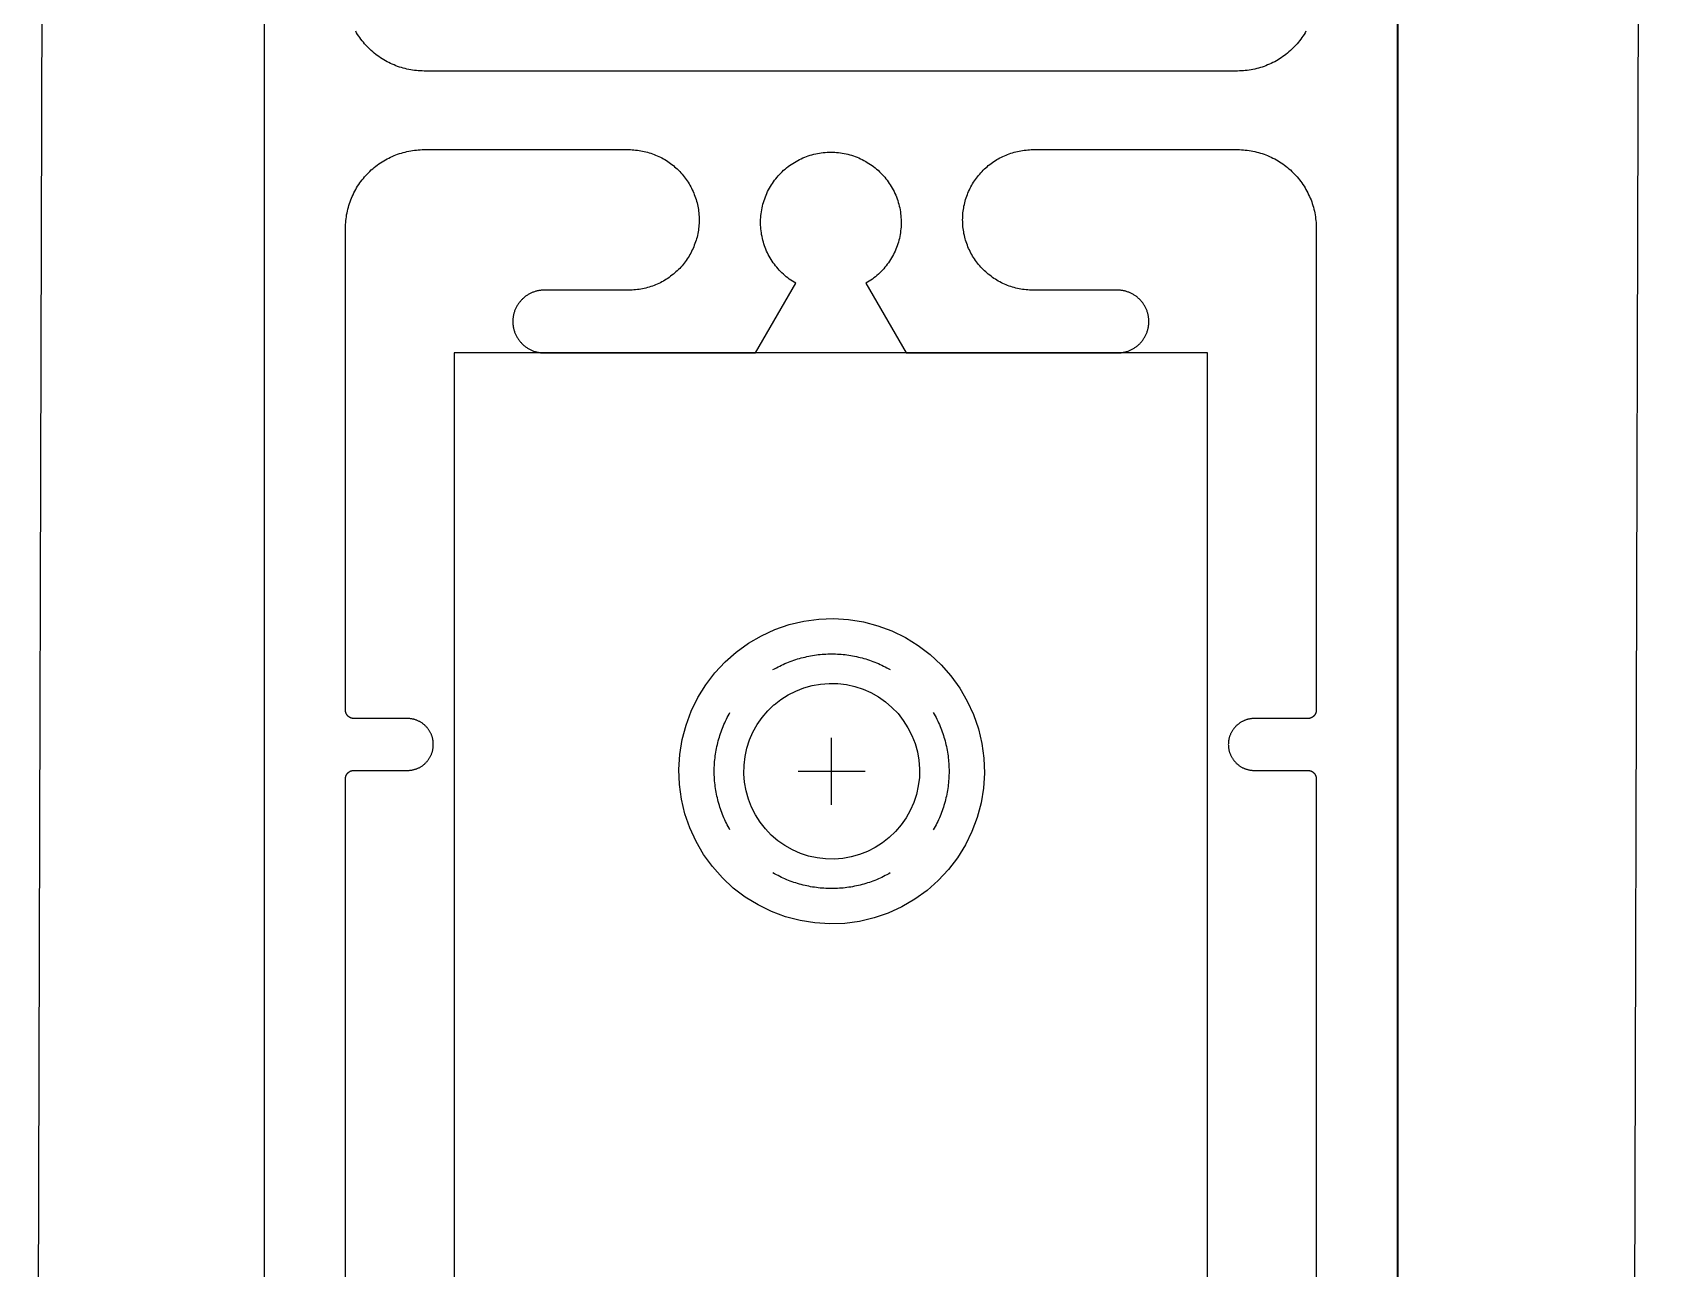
# Model space of a CAD drawing. Header units: inches. Extents: x -2661 to 42767, y -1222 to 9099.
# Drawn here: x 2278.553 to 2280.503, y 1640.848 to 1642.325 of the extents above; entities that cross this region are included whole.
import ezdxf

# ---------------------------------------------------------------- set-up
doc = ezdxf.new("R2010")
doc.units = ezdxf.units.IN
doc.header["$LTSCALE"] = 12
doc.header["$MEASUREMENT"] = 0
doc.layers.get('0').update_dxf_attribs({"linetype": 'CONTINUOUS'})
doc.layers.add('S-ARCH', color=1, linetype='CONTINUOUS')

# ---------------------------------------------------------------- blocks, each defined once
blk = doc.blocks.new('DOUBLE BOTTOM OPT1')
for p, q in [((0.1255, 1.8535), (0.1674, 16.5)), ((2.0335, 2), (2.0753, 16.5)), ((1.7567, 6.5726), (1.7567, 2)), ((0.6293, 5.4236), (0.6293, 2.8236)), ((1.5293, 5.4236), (0.6293, 5.4236)), ((1.5293, 2.8236), (1.5293, 5.4236)), ((1.0803, 4.8836), (1.0803, 4.9636)), ((1.0403, 4.9236), (1.1203, 4.9236))]:
    blk.add_line(p, q)
at = {"flags": 128}
for points in [[(1.7563, 1.4636), (1.7563, 6.5726)], [(1.6471, 5.8083), (1.646, 5.8063), (1.6448, 5.8043), (1.6435, 5.8024), (1.6422, 5.8005), (1.6409, 5.7986), (1.6395, 5.7968), (1.638, 5.795), (1.6365, 5.7932), (1.635, 5.7915), (1.6334, 5.7898), (1.6318, 5.7882), (1.6302, 5.7866), (1.6285, 5.785), (1.6267, 5.7835), (1.625, 5.782), (1.6232, 5.7805), (1.6213, 5.7791), (1.6195, 5.7778), (1.6176, 5.7765), (1.6156, 5.7752), (1.6137, 5.774), (1.6117, 5.7728), (1.6097, 5.7717), (1.6076, 5.7707), (1.6055, 5.7697), (1.6034, 5.7687), (1.6013, 5.7678), (1.5992, 5.7669), (1.597, 5.7661), (1.5948, 5.7654), (1.5926, 5.7647), (1.5904, 5.764), (1.5882, 5.7635), (1.5859, 5.7629), (1.5837, 5.7624), (1.5814, 5.762), (1.5791, 5.7617), (1.5769, 5.7613), (1.5746, 5.7611), (1.5723, 5.7609), (1.57, 5.7608), (1.5677, 5.7607), (1.5653, 5.7606), (0.5933, 5.7606), (0.591, 5.7607), (0.5887, 5.7608), (0.5864, 5.7609), (0.5841, 5.7611), (0.5818, 5.7613), (0.5796, 5.7617), (0.5773, 5.762), (0.575, 5.7624), (0.5728, 5.7629), (0.5705, 5.7635), (0.5683, 5.764), (0.5661, 5.7647), (0.5639, 5.7654), (0.5617, 5.7661), (0.5595, 5.7669), (0.5574, 5.7678), (0.5553, 5.7687), (0.5532, 5.7697), (0.5511, 5.7707), (0.549, 5.7717), (0.547, 5.7728), (0.545, 5.774), (0.5431, 5.7752), (0.5411, 5.7765), (0.5392, 5.7778), (0.5374, 5.7791), (0.5355, 5.7805), (0.5337, 5.782), (0.532, 5.7835), (0.5302, 5.785), (0.5285, 5.7866), (0.5269, 5.7882), (0.5253, 5.7898), (0.5237, 5.7915), (0.5222, 5.7932), (0.5207, 5.795), (0.5192, 5.7968), (0.5178, 5.7986), (0.5165, 5.8005), (0.5152, 5.8024), (0.5139, 5.8043), (0.5127, 5.8063), (0.5116, 5.8083)], [(0.4023, 6.5726), (0.4023, 1.4636)], [(0.4993, 3.0956), (0.4993, 4.9146), (0.4994, 4.9149), (0.4994, 4.9151), (0.4994, 4.9154), (0.4994, 4.9156), (0.4994, 4.9159), (0.4995, 4.9161), (0.4995, 4.9163), (0.4995, 4.9166), (0.4996, 4.9168), (0.4996, 4.9171), (0.4997, 4.9173), (0.4998, 4.9175), (0.4999, 4.9178), (0.4999, 4.918), (0.5, 4.9182), (0.5001, 4.9185), (0.5002, 4.9187), (0.5003, 4.9189), (0.5004, 4.9191), (0.5005, 4.9194), (0.5006, 4.9196), (0.5008, 4.9198), (0.5009, 4.92), (0.501, 4.9202), (0.5012, 4.9204), (0.5013, 4.9206), (0.5015, 4.9208), (0.5016, 4.921), (0.5018, 4.9212), (0.5019, 4.9214), (0.5021, 4.9215), (0.5023, 4.9217), (0.5025, 4.9219), (0.5026, 4.922), (0.5028, 4.9222), (0.503, 4.9224), (0.5032, 4.9225), (0.5034, 4.9227), (0.5036, 4.9228), (0.5038, 4.923), (0.504, 4.9231), (0.5042, 4.9232), (0.5044, 4.9233), (0.5046, 4.9235), (0.5049, 4.9236), (0.5051, 4.9237), (0.5053, 4.9238), (0.5055, 4.9239), (0.5058, 4.924), (0.506, 4.9241), (0.5062, 4.9241), (0.5064, 4.9242), (0.5067, 4.9243), (0.5069, 4.9243), (0.5072, 4.9244), (0.5074, 4.9244), (0.5076, 4.9245), (0.5079, 4.9245), (0.5081, 4.9246), (0.5084, 4.9246), (0.5086, 4.9246), (0.5089, 4.9246), (0.5091, 4.9246), (0.5093, 4.9246), (0.5733, 4.9246), (0.5741, 4.9246), (0.5749, 4.9247), (0.5756, 4.9247), (0.5764, 4.9248), (0.5771, 4.9249), (0.5779, 4.925), (0.5786, 4.9251), (0.5794, 4.9252), (0.5801, 4.9254), (0.5809, 4.9256), (0.5816, 4.9258), (0.5823, 4.926), (0.5831, 4.9262), (0.5838, 4.9264), (0.5845, 4.9267), (0.5852, 4.927), (0.5859, 4.9273), (0.5866, 4.9276), (0.5873, 4.9279), (0.588, 4.9283), (0.5886, 4.9287), (0.5893, 4.929), (0.5899, 4.9294), (0.5906, 4.9299), (0.5912, 4.9303), (0.5918, 4.9307), (0.5924, 4.9312), (0.593, 4.9317), (0.5936, 4.9322), (0.5942, 4.9327), (0.5947, 4.9332), (0.5953, 4.9337), (0.5958, 4.9343), (0.5963, 4.9348), (0.5968, 4.9354), (0.5973, 4.936), (0.5978, 4.9366), (0.5982, 4.9372), (0.5987, 4.9378), (0.5991, 4.9384), (0.5995, 4.9391), (0.5999, 4.9397), (0.6003, 4.9404), (0.6007, 4.941), (0.601, 4.9417), (0.6014, 4.9424), (0.6017, 4.9431), (0.602, 4.9438), (0.6023, 4.9445), (0.6025, 4.9452), (0.6028, 4.9459), (0.603, 4.9466), (0.6032, 4.9474), (0.6034, 4.9481), (0.6036, 4.9488), (0.6038, 4.9496), (0.6039, 4.9503), (0.604, 4.9511), (0.6041, 4.9518), (0.6042, 4.9526), (0.6043, 4.9534), (0.6043, 4.9541), (0.6043, 4.9549), (0.6043, 4.9556), (0.6043, 4.9564), (0.6043, 4.9572), (0.6043, 4.9579), (0.6042, 4.9587), (0.6041, 4.9594), (0.604, 4.9602), (0.6039, 4.9609), (0.6038, 4.9617), (0.6036, 4.9624), (0.6034, 4.9632), (0.6032, 4.9639), (0.603, 4.9646), (0.6028, 4.9654), (0.6025, 4.9661), (0.6023, 4.9668), (0.602, 4.9675), (0.6017, 4.9682), (0.6014, 4.9689), (0.601, 4.9696), (0.6007, 4.9703), (0.6003, 4.9709), (0.5999, 4.9716), (0.5995, 4.9722), (0.5991, 4.9729), (0.5987, 4.9735), (0.5982, 4.9741), (0.5978, 4.9747), (0.5973, 4.9753), (0.5968, 4.9759), (0.5963, 4.9765), (0.5958, 4.977), (0.5953, 4.9776), (0.5947, 4.9781), (0.5942, 4.9786), (0.5936, 4.9791), (0.593, 4.9796), (0.5924, 4.9801), (0.5918, 4.9805), (0.5912, 4.981), (0.5906, 4.9814), (0.5899, 4.9818), (0.5893, 4.9822), (0.5886, 4.9826), (0.588, 4.983), (0.5873, 4.9833), (0.5866, 4.9837), (0.5859, 4.984), (0.5852, 4.9843), (0.5845, 4.9846), (0.5838, 4.9848), (0.5831, 4.9851), (0.5823, 4.9853), (0.5816, 4.9855), (0.5809, 4.9857), (0.5801, 4.9859), (0.5794, 4.986), (0.5786, 4.9862), (0.5779, 4.9863), (0.5771, 4.9864), (0.5764, 4.9865), (0.5756, 4.9866), (0.5749, 4.9866), (0.5741, 4.9866), (0.5733, 4.9866), (0.5093, 4.9866), (0.5091, 4.9866), (0.5089, 4.9866), (0.5086, 4.9867), (0.5084, 4.9867), (0.5081, 4.9867), (0.5079, 4.9867), (0.5076, 4.9868), (0.5074, 4.9868), (0.5072, 4.9869), (0.5069, 4.9869), (0.5067, 4.987), (0.5064, 4.9871), (0.5062, 4.9871), (0.506, 4.9872), (0.5058, 4.9873), (0.5055, 4.9874), (0.5053, 4.9875), (0.5051, 4.9876), (0.5049, 4.9877), (0.5046, 4.9878), (0.5044, 4.9879), (0.5042, 4.9881), (0.504, 4.9882), (0.5038, 4.9883), (0.5036, 4.9885), (0.5034, 4.9886), (0.5032, 4.9888), (0.503, 4.9889), (0.5028, 4.9891), (0.5026, 4.9892), (0.5025, 4.9894), (0.5023, 4.9896), (0.5021, 4.9897), (0.5019, 4.9899), (0.5018, 4.9901), (0.5016, 4.9903), (0.5015, 4.9905), (0.5013, 4.9907), (0.5012, 4.9909), (0.501, 4.9911), (0.5009, 4.9913), (0.5008, 4.9915), (0.5006, 4.9917), (0.5005, 4.9919), (0.5004, 4.9921), (0.5003, 4.9924), (0.5002, 4.9926), (0.5001, 4.9928), (0.5, 4.993), (0.4999, 4.9933), (0.4999, 4.9935), (0.4998, 4.9937), (0.4997, 4.994), (0.4996, 4.9942), (0.4996, 4.9944), (0.4995, 4.9947), (0.4995, 4.9949), (0.4995, 4.9952), (0.4994, 4.9954), (0.4994, 4.9957), (0.4994, 4.9959), (0.4994, 4.9961), (0.4994, 4.9964), (0.4993, 4.9966), (0.4993, 5.5726), (0.4994, 5.5749), (0.4995, 5.5772), (0.4996, 5.5796), (0.4998, 5.5819), (0.5001, 5.5841), (0.5004, 5.5864), (0.5007, 5.5887), (0.5012, 5.591), (0.5016, 5.5932), (0.5022, 5.5955), (0.5028, 5.5977), (0.5034, 5.5999), (0.5041, 5.6021), (0.5048, 5.6043), (0.5056, 5.6065), (0.5065, 5.6086), (0.5074, 5.6107), (0.5084, 5.6128), (0.5094, 5.6149), (0.5104, 5.6169), (0.5116, 5.619), (0.5127, 5.621), (0.5139, 5.6229), (0.5152, 5.6249), (0.5165, 5.6268), (0.5178, 5.6286), (0.5192, 5.6305), (0.5207, 5.6323), (0.5222, 5.634), (0.5237, 5.6358), (0.5253, 5.6375), (0.5269, 5.6391), (0.5285, 5.6407), (0.5302, 5.6423), (0.532, 5.6438), (0.5337, 5.6453), (0.5355, 5.6467), (0.5374, 5.6481), (0.5392, 5.6495), (0.5411, 5.6508), (0.5431, 5.6521), (0.545, 5.6533), (0.547, 5.6544), (0.549, 5.6555), (0.5511, 5.6566), (0.5532, 5.6576), (0.5553, 5.6586), (0.5574, 5.6595), (0.5595, 5.6603), (0.5617, 5.6611), (0.5639, 5.6619), (0.5661, 5.6626), (0.5683, 5.6632), (0.5705, 5.6638), (0.5728, 5.6644), (0.575, 5.6648), (0.5773, 5.6653), (0.5796, 5.6656), (0.5818, 5.6659), (0.5841, 5.6662), (0.5864, 5.6664), (0.5887, 5.6665), (0.591, 5.6666), (0.5933, 5.6666), (0.8379, 5.6666), (0.8399, 5.6666), (0.842, 5.6665), (0.844, 5.6664), (0.8461, 5.6662), (0.8482, 5.666), (0.8502, 5.6657), (0.8522, 5.6654), (0.8543, 5.665), (0.8563, 5.6646), (0.8583, 5.6641), (0.8603, 5.6636), (0.8623, 5.663), (0.8642, 5.6624), (0.8662, 5.6617), (0.8681, 5.661), (0.87, 5.6602), (0.8719, 5.6594), (0.8738, 5.6586), (0.8756, 5.6577), (0.8775, 5.6567), (0.8793, 5.6557), (0.8811, 5.6547), (0.8828, 5.6536), (0.8845, 5.6525), (0.8862, 5.6513), (0.8879, 5.6501), (0.8895, 5.6489), (0.8912, 5.6476), (0.8927, 5.6462), (0.8943, 5.6449), (0.8958, 5.6435), (0.8973, 5.642), (0.8987, 5.6406), (0.9001, 5.639), (0.9015, 5.6375), (0.9028, 5.6359), (0.9041, 5.6343), (0.9053, 5.6327), (0.9065, 5.631), (0.9077, 5.6293), (0.9088, 5.6276), (0.9099, 5.6258), (0.911, 5.624), (0.9119, 5.6222), (0.9129, 5.6204), (0.9138, 5.6186), (0.9147, 5.6167), (0.9155, 5.6148), (0.9162, 5.6129), (0.917, 5.6109), (0.9176, 5.609), (0.9183, 5.607), (0.9188, 5.605), (0.9194, 5.603), (0.9198, 5.601), (0.9203, 5.599), (0.9206, 5.597), (0.921, 5.595), (0.9212, 5.5929), (0.9215, 5.5909), (0.9216, 5.5888), (0.9218, 5.5868), (0.9218, 5.5847), (0.9219, 5.5826), (0.9218, 5.5806), (0.9218, 5.5785), (0.9216, 5.5765), (0.9215, 5.5744), (0.9212, 5.5724), (0.921, 5.5703), (0.9206, 5.5683), (0.9203, 5.5662), (0.9198, 5.5642), (0.9194, 5.5622), (0.9188, 5.5602), (0.9183, 5.5583), (0.9176, 5.5563), (0.917, 5.5543), (0.9162, 5.5524), (0.9155, 5.5505), (0.9147, 5.5486), (0.9138, 5.5467), (0.9129, 5.5449), (0.9119, 5.543), (0.911, 5.5412), (0.9099, 5.5395), (0.9088, 5.5377), (0.9077, 5.536), (0.9065, 5.5343), (0.9053, 5.5326), (0.9041, 5.531), (0.9028, 5.5293), (0.9015, 5.5278), (0.9001, 5.5262), (0.8987, 5.5247), (0.8973, 5.5232), (0.8958, 5.5218), (0.8943, 5.5204), (0.8927, 5.519), (0.8912, 5.5177), (0.8895, 5.5164), (0.8879, 5.5152), (0.8862, 5.514), (0.8845, 5.5128), (0.8828, 5.5117), (0.8811, 5.5106), (0.8793, 5.5095), (0.8775, 5.5086), (0.8756, 5.5076), (0.8738, 5.5067), (0.8719, 5.5058), (0.87, 5.505), (0.8681, 5.5043), (0.8662, 5.5035), (0.8642, 5.5029), (0.8623, 5.5023), (0.8603, 5.5017), (0.8583, 5.5012), (0.8563, 5.5007), (0.8543, 5.5003), (0.8522, 5.4999), (0.8502, 5.4995), (0.8482, 5.4993), (0.8461, 5.499), (0.844, 5.4989), (0.842, 5.4987), (0.8399, 5.4987), (0.8379, 5.4986), (0.7368, 5.4986), (0.7359, 5.4986), (0.735, 5.4986), (0.7341, 5.4985), (0.7332, 5.4985), (0.7323, 5.4984), (0.7313, 5.4982), (0.7304, 5.4981), (0.7295, 5.4979), (0.7286, 5.4977), (0.7277, 5.4975), (0.7268, 5.4973), (0.726, 5.497), (0.7251, 5.4967), (0.7242, 5.4964), (0.7234, 5.4961), (0.7225, 5.4958), (0.7217, 5.4954), (0.7208, 5.495), (0.72, 5.4946), (0.7192, 5.4942), (0.7184, 5.4938), (0.7176, 5.4933), (0.7168, 5.4928), (0.716, 5.4923), (0.7153, 5.4918), (0.7145, 5.4913), (0.7138, 5.4907), (0.7131, 5.4901), (0.7124, 5.4895), (0.7117, 5.4889), (0.711, 5.4883), (0.7103, 5.4877), (0.7097, 5.487), (0.7091, 5.4863), (0.7085, 5.4856), (0.7079, 5.4849), (0.7073, 5.4842), (0.7067, 5.4835), (0.7062, 5.4827), (0.7057, 5.482), (0.7052, 5.4812), (0.7047, 5.4804), (0.7042, 5.4796), (0.7038, 5.4788), (0.7034, 5.478), (0.703, 5.4772), (0.7026, 5.4763), (0.7022, 5.4755), (0.7019, 5.4746), (0.7015, 5.4738), (0.7012, 5.4729), (0.701, 5.472), (0.7007, 5.4711), (0.7005, 5.4702), (0.7003, 5.4694), (0.7001, 5.4685), (0.6999, 5.4675), (0.6998, 5.4666), (0.6996, 5.4657), (0.6995, 5.4648), (0.6995, 5.4639), (0.6994, 5.463), (0.6994, 5.4621), (0.6993, 5.4611), (0.6994, 5.4602), (0.6994, 5.4593), (0.6995, 5.4584), (0.6995, 5.4575), (0.6996, 5.4565), (0.6998, 5.4556), (0.6999, 5.4547), (0.7001, 5.4538), (0.7003, 5.4529), (0.7005, 5.452), (0.7007, 5.4511), (0.701, 5.4503), (0.7012, 5.4494), (0.7015, 5.4485), (0.7019, 5.4476), (0.7022, 5.4468), (0.7026, 5.4459), (0.703, 5.4451), (0.7034, 5.4443), (0.7038, 5.4435), (0.7042, 5.4427), (0.7047, 5.4419), (0.7052, 5.4411), (0.7057, 5.4403), (0.7062, 5.4395), (0.7067, 5.4388), (0.7073, 5.4381), (0.7079, 5.4373), (0.7085, 5.4366), (0.7091, 5.436), (0.7097, 5.4353), (0.7103, 5.4346), (0.711, 5.434), (0.7117, 5.4334), (0.7124, 5.4327), (0.7131, 5.4321), (0.7138, 5.4316), (0.7145, 5.431), (0.7153, 5.4305), (0.716, 5.43), (0.7168, 5.4295), (0.7176, 5.429), (0.7184, 5.4285), (0.7192, 5.4281), (0.72, 5.4276), (0.7208, 5.4272), (0.7217, 5.4269), (0.7225, 5.4265), (0.7234, 5.4261), (0.7242, 5.4258), (0.7251, 5.4255), (0.726, 5.4253), (0.7268, 5.425), (0.7277, 5.4248), (0.7286, 5.4245), (0.7295, 5.4244), (0.7304, 5.4242), (0.7313, 5.424), (0.7323, 5.4239), (0.7332, 5.4238), (0.7341, 5.4237), (0.735, 5.4237), (0.7359, 5.4236), (0.7368, 5.4236), (0.9893, 5.4236), (1.0373, 5.5069), (1.0354, 5.5081), (1.0334, 5.5093), (1.0315, 5.5106), (1.0297, 5.5119), (1.0279, 5.5133), (1.0261, 5.5147), (1.0243, 5.5162), (1.0226, 5.5177), (1.0209, 5.5193), (1.0193, 5.5209), (1.0177, 5.5226), (1.0162, 5.5243), (1.0147, 5.526), (1.0133, 5.5278), (1.0119, 5.5296), (1.0105, 5.5315), (1.0093, 5.5334), (1.008, 5.5353), (1.0068, 5.5372), (1.0057, 5.5392), (1.0046, 5.5413), (1.0036, 5.5433), (1.0026, 5.5454), (1.0017, 5.5475), (1.0009, 5.5496), (1.0001, 5.5518), (0.9994, 5.5539), (0.9987, 5.5561), (0.9981, 5.5583), (0.9975, 5.5606), (0.9971, 5.5628), (0.9966, 5.5651), (0.9963, 5.5673), (0.996, 5.5696), (0.9957, 5.5719), (0.9955, 5.5741), (0.9954, 5.5764), (0.9954, 5.5787), (0.9954, 5.581), (0.9954, 5.5833), (0.9956, 5.5856), (0.9958, 5.5879), (0.996, 5.5901), (0.9963, 5.5924), (0.9967, 5.5947), (0.9971, 5.5969), (0.9976, 5.5992), (0.9982, 5.6014), (0.9988, 5.6036), (0.9995, 5.6058), (1.0003, 5.6079), (1.0011, 5.6101), (1.0019, 5.6122), (1.0028, 5.6143), (1.0038, 5.6164), (1.0048, 5.6184), (1.0059, 5.6204), (1.0071, 5.6224), (1.0083, 5.6244), (1.0095, 5.6263), (1.0108, 5.6282), (1.0122, 5.63), (1.0136, 5.6319), (1.015, 5.6336), (1.0165, 5.6354), (1.018, 5.6371), (1.0196, 5.6387), (1.0213, 5.6403), (1.0229, 5.6419), (1.0247, 5.6434), (1.0264, 5.6449), (1.0282, 5.6463), (1.0301, 5.6476), (1.0319, 5.649), (1.0338, 5.6502), (1.0358, 5.6514), (1.0377, 5.6526), (1.0398, 5.6537), (1.0418, 5.6548), (1.0439, 5.6558), (1.0459, 5.6567), (1.0481, 5.6576), (1.0502, 5.6584), (1.0523, 5.6592), (1.0545, 5.6599), (1.0567, 5.6605), (1.0589, 5.6611), (1.0612, 5.6616), (1.0634, 5.6621), (1.0657, 5.6625), (1.0679, 5.6629), (1.0702, 5.6631), (1.0725, 5.6634), (1.0748, 5.6635), (1.0771, 5.6636), (1.0793, 5.6636), (1.0816, 5.6636), (1.0839, 5.6635), (1.0862, 5.6634), (1.0885, 5.6631), (1.0908, 5.6629), (1.093, 5.6625), (1.0953, 5.6621), (1.0975, 5.6616), (1.0998, 5.6611), (1.102, 5.6605), (1.1042, 5.6599), (1.1064, 5.6592), (1.1085, 5.6584), (1.1106, 5.6576), (1.1128, 5.6567), (1.1148, 5.6558), (1.1169, 5.6548), (1.1189, 5.6537), (1.121, 5.6526), (1.1229, 5.6514), (1.1249, 5.6502), (1.1268, 5.649), (1.1286, 5.6476), (1.1305, 5.6463), (1.1323, 5.6449), (1.134, 5.6434), (1.1358, 5.6419), (1.1374, 5.6403), (1.1391, 5.6387), (1.1407, 5.6371), (1.1422, 5.6354), (1.1437, 5.6336), (1.1451, 5.6319), (1.1465, 5.63), (1.1479, 5.6282), (1.1492, 5.6263), (1.1504, 5.6244), (1.1516, 5.6224), (1.1528, 5.6204), (1.1539, 5.6184), (1.1549, 5.6164), (1.1559, 5.6143), (1.1568, 5.6122), (1.1576, 5.6101), (1.1584, 5.6079), (1.1592, 5.6058), (1.1599, 5.6036), (1.1605, 5.6014), (1.1611, 5.5992), (1.1616, 5.5969), (1.162, 5.5947), (1.1624, 5.5924), (1.1627, 5.5901), (1.1629, 5.5879), (1.1631, 5.5856), (1.1633, 5.5833), (1.1633, 5.581), (1.1633, 5.5787), (1.1633, 5.5764), (1.1632, 5.5741), (1.163, 5.5719), (1.1627, 5.5696), (1.1624, 5.5673), (1.1621, 5.5651), (1.1616, 5.5628), (1.1612, 5.5606), (1.1606, 5.5583), (1.16, 5.5561), (1.1593, 5.5539), (1.1586, 5.5518), (1.1578, 5.5496), (1.157, 5.5475), (1.1561, 5.5454), (1.1551, 5.5433), (1.1541, 5.5413), (1.153, 5.5392), (1.1519, 5.5372), (1.1507, 5.5353), (1.1494, 5.5334), (1.1482, 5.5315), (1.1468, 5.5296), (1.1454, 5.5278), (1.144, 5.526), (1.1425, 5.5243), (1.141, 5.5226), (1.1394, 5.5209), (1.1378, 5.5193), (1.1361, 5.5177), (1.1344, 5.5162), (1.1326, 5.5147), (1.1308, 5.5133), (1.129, 5.5119), (1.1272, 5.5106), (1.1253, 5.5093), (1.1233, 5.5081), (1.1213, 5.5069), (1.1694, 5.4236), (1.4218, 5.4236), (1.4228, 5.4236), (1.4237, 5.4237), (1.4246, 5.4237), (1.4255, 5.4238), (1.4264, 5.4239), (1.4274, 5.424), (1.4283, 5.4242), (1.4292, 5.4244), (1.4301, 5.4245), (1.431, 5.4248), (1.4319, 5.425), (1.4327, 5.4253), (1.4336, 5.4255), (1.4345, 5.4258), (1.4353, 5.4261), (1.4362, 5.4265), (1.437, 5.4269), (1.4379, 5.4272), (1.4387, 5.4276), (1.4395, 5.4281), (1.4403, 5.4285), (1.4411, 5.429), (1.4419, 5.4295), (1.4427, 5.43), (1.4434, 5.4305), (1.4442, 5.431), (1.4449, 5.4316), (1.4456, 5.4321), (1.4463, 5.4327), (1.447, 5.4334), (1.4477, 5.434), (1.4484, 5.4346), (1.449, 5.4353), (1.4496, 5.436), (1.4502, 5.4366), (1.4508, 5.4373), (1.4514, 5.4381), (1.452, 5.4388), (1.4525, 5.4395), (1.453, 5.4403), (1.4535, 5.4411), (1.454, 5.4419), (1.4545, 5.4427), (1.4549, 5.4435), (1.4553, 5.4443), (1.4557, 5.4451), (1.4561, 5.4459), (1.4565, 5.4468), (1.4568, 5.4476), (1.4572, 5.4485), (1.4575, 5.4494), (1.4577, 5.4503), (1.458, 5.4511), (1.4582, 5.452), (1.4584, 5.4529), (1.4586, 5.4538), (1.4588, 5.4547), (1.4589, 5.4556), (1.4591, 5.4565), (1.4592, 5.4575), (1.4592, 5.4584), (1.4593, 5.4593), (1.4593, 5.4602), (1.4593, 5.4611), (1.4593, 5.4621), (1.4593, 5.463), (1.4592, 5.4639), (1.4592, 5.4648), (1.4591, 5.4657), (1.4589, 5.4666), (1.4588, 5.4675), (1.4586, 5.4685), (1.4584, 5.4694), (1.4582, 5.4702), (1.458, 5.4711), (1.4577, 5.472), (1.4575, 5.4729), (1.4572, 5.4738), (1.4568, 5.4746), (1.4565, 5.4755), (1.4561, 5.4763), (1.4557, 5.4772), (1.4553, 5.478), (1.4549, 5.4788), (1.4545, 5.4796), (1.454, 5.4804), (1.4535, 5.4812), (1.453, 5.482), (1.4525, 5.4827), (1.452, 5.4835), (1.4514, 5.4842), (1.4508, 5.4849), (1.4502, 5.4856), (1.4496, 5.4863), (1.449, 5.487), (1.4484, 5.4877), (1.4477, 5.4883), (1.447, 5.4889), (1.4463, 5.4895), (1.4456, 5.4901), (1.4449, 5.4907), (1.4442, 5.4913), (1.4434, 5.4918), (1.4427, 5.4923), (1.4419, 5.4928), (1.4411, 5.4933), (1.4403, 5.4938), (1.4395, 5.4942), (1.4387, 5.4946), (1.4379, 5.495), (1.437, 5.4954), (1.4362, 5.4958), (1.4353, 5.4961), (1.4345, 5.4964), (1.4336, 5.4967), (1.4327, 5.497), (1.4319, 5.4973), (1.431, 5.4975), (1.4301, 5.4977), (1.4292, 5.4979), (1.4283, 5.4981), (1.4274, 5.4982), (1.4264, 5.4984), (1.4255, 5.4985), (1.4246, 5.4985), (1.4237, 5.4986), (1.4228, 5.4986), (1.4218, 5.4986), (1.3208, 5.4986), (1.3188, 5.4987), (1.3167, 5.4987), (1.3147, 5.4989), (1.3126, 5.499), (1.3105, 5.4993), (1.3085, 5.4995), (1.3065, 5.4999), (1.3044, 5.5003), (1.3024, 5.5007), (1.3004, 5.5012), (1.2984, 5.5017), (1.2964, 5.5023), (1.2945, 5.5029), (1.2925, 5.5035), (1.2906, 5.5043), (1.2887, 5.505), (1.2868, 5.5058), (1.2849, 5.5067), (1.2831, 5.5076), (1.2812, 5.5086), (1.2794, 5.5095), (1.2776, 5.5106), (1.2759, 5.5117), (1.2742, 5.5128), (1.2725, 5.514), (1.2708, 5.5152), (1.2692, 5.5164), (1.2675, 5.5177), (1.266, 5.519), (1.2644, 5.5204), (1.2629, 5.5218), (1.2614, 5.5232), (1.26, 5.5247), (1.2586, 5.5262), (1.2572, 5.5278), (1.2559, 5.5293), (1.2546, 5.531), (1.2534, 5.5326), (1.2522, 5.5343), (1.251, 5.536), (1.2499, 5.5377), (1.2488, 5.5395), (1.2477, 5.5412), (1.2467, 5.543), (1.2458, 5.5449), (1.2449, 5.5467), (1.244, 5.5486), (1.2432, 5.5505), (1.2425, 5.5524), (1.2417, 5.5543), (1.2411, 5.5563), (1.2404, 5.5583), (1.2399, 5.5602), (1.2393, 5.5622), (1.2389, 5.5642), (1.2384, 5.5662), (1.2381, 5.5683), (1.2377, 5.5703), (1.2375, 5.5724), (1.2372, 5.5744), (1.2371, 5.5765), (1.2369, 5.5785), (1.2369, 5.5806), (1.2368, 5.5826), (1.2369, 5.5847), (1.2369, 5.5868), (1.2371, 5.5888), (1.2372, 5.5909), (1.2375, 5.5929), (1.2377, 5.595), (1.2381, 5.597), (1.2384, 5.599), (1.2389, 5.601), (1.2393, 5.603), (1.2399, 5.605), (1.2404, 5.607), (1.2411, 5.609), (1.2417, 5.6109), (1.2425, 5.6129), (1.2432, 5.6148), (1.244, 5.6167), (1.2449, 5.6186), (1.2458, 5.6204), (1.2467, 5.6222), (1.2477, 5.624), (1.2488, 5.6258), (1.2499, 5.6276), (1.251, 5.6293), (1.2522, 5.631), (1.2534, 5.6327), (1.2546, 5.6343), (1.2559, 5.6359), (1.2572, 5.6375), (1.2586, 5.639), (1.26, 5.6406), (1.2614, 5.642), (1.2629, 5.6435), (1.2644, 5.6449), (1.266, 5.6462), (1.2675, 5.6476), (1.2692, 5.6489), (1.2708, 5.6501), (1.2725, 5.6513), (1.2742, 5.6525), (1.2759, 5.6536), (1.2776, 5.6547), (1.2794, 5.6557), (1.2812, 5.6567), (1.2831, 5.6577), (1.2849, 5.6586), (1.2868, 5.6594), (1.2887, 5.6602), (1.2906, 5.661), (1.2925, 5.6617), (1.2945, 5.6624), (1.2964, 5.663), (1.2984, 5.6636), (1.3004, 5.6641), (1.3024, 5.6646), (1.3044, 5.665), (1.3065, 5.6654), (1.3085, 5.6657), (1.3105, 5.666), (1.3126, 5.6662), (1.3147, 5.6664), (1.3167, 5.6665), (1.3188, 5.6666), (1.3208, 5.6666), (1.5653, 5.6666), (1.5677, 5.6666), (1.57, 5.6665), (1.5723, 5.6664), (1.5746, 5.6662), (1.5769, 5.6659), (1.5791, 5.6656), (1.5814, 5.6653), (1.5837, 5.6648), (1.5859, 5.6644), (1.5882, 5.6638), (1.5904, 5.6632), (1.5926, 5.6626), (1.5948, 5.6619), (1.597, 5.6611), (1.5992, 5.6603), (1.6013, 5.6595), (1.6034, 5.6586), (1.6055, 5.6576), (1.6076, 5.6566), (1.6097, 5.6555), (1.6117, 5.6544), (1.6137, 5.6533), (1.6156, 5.6521), (1.6176, 5.6508), (1.6195, 5.6495), (1.6213, 5.6481), (1.6232, 5.6467), (1.625, 5.6453), (1.6267, 5.6438), (1.6285, 5.6423), (1.6302, 5.6407), (1.6318, 5.6391), (1.6334, 5.6375), (1.635, 5.6358), (1.6365, 5.634), (1.638, 5.6323), (1.6395, 5.6305), (1.6409, 5.6286), (1.6422, 5.6268), (1.6435, 5.6249), (1.6448, 5.6229), (1.646, 5.621), (1.6471, 5.619), (1.6483, 5.6169), (1.6493, 5.6149), (1.6503, 5.6128), (1.6513, 5.6107), (1.6522, 5.6086), (1.6531, 5.6065), (1.6539, 5.6043), (1.6546, 5.6021), (1.6553, 5.5999), (1.6559, 5.5977), (1.6565, 5.5955), (1.6571, 5.5932), (1.6575, 5.591), (1.658, 5.5887), (1.6583, 5.5864), (1.6586, 5.5841), (1.6589, 5.5819), (1.6591, 5.5796), (1.6592, 5.5772), (1.6593, 5.5749), (1.6593, 5.5726), (1.6593, 4.9966), (1.6593, 4.9964), (1.6593, 4.9961), (1.6593, 4.9959), (1.6593, 4.9957), (1.6593, 4.9954), (1.6592, 4.9952), (1.6592, 4.9949), (1.6592, 4.9947), (1.6591, 4.9944), (1.6591, 4.9942), (1.659, 4.994), (1.6589, 4.9937), (1.6588, 4.9935), (1.6588, 4.9933), (1.6587, 4.993), (1.6586, 4.9928), (1.6585, 4.9926), (1.6584, 4.9924), (1.6583, 4.9921), (1.6582, 4.9919), (1.6581, 4.9917), (1.6579, 4.9915), (1.6578, 4.9913), (1.6577, 4.9911), (1.6575, 4.9909), (1.6574, 4.9907), (1.6572, 4.9905), (1.6571, 4.9903), (1.6569, 4.9901), (1.6568, 4.9899), (1.6566, 4.9897), (1.6564, 4.9896), (1.6562, 4.9894), (1.6561, 4.9892), (1.6559, 4.9891), (1.6557, 4.9889), (1.6555, 4.9888), (1.6553, 4.9886), (1.6551, 4.9885), (1.6549, 4.9883), (1.6547, 4.9882), (1.6545, 4.9881), (1.6543, 4.9879), (1.6541, 4.9878), (1.6538, 4.9877), (1.6536, 4.9876), (1.6534, 4.9875), (1.6532, 4.9874), (1.6529, 4.9873), (1.6527, 4.9872), (1.6525, 4.9871), (1.6523, 4.9871), (1.652, 4.987), (1.6518, 4.9869), (1.6515, 4.9869), (1.6513, 4.9868), (1.6511, 4.9868), (1.6508, 4.9867), (1.6506, 4.9867), (1.6503, 4.9867), (1.6501, 4.9867), (1.6498, 4.9866), (1.6496, 4.9866), (1.6493, 4.9866), (1.5853, 4.9866), (1.5846, 4.9866), (1.5838, 4.9866), (1.5831, 4.9866), (1.5823, 4.9865), (1.5816, 4.9864), (1.5808, 4.9863), (1.5801, 4.9862), (1.5793, 4.986), (1.5786, 4.9859), (1.5778, 4.9857), (1.5771, 4.9855), (1.5764, 4.9853), (1.5756, 4.9851), (1.5749, 4.9848), (1.5742, 4.9846), (1.5735, 4.9843), (1.5728, 4.984), (1.5721, 4.9837), (1.5714, 4.9833), (1.5707, 4.983), (1.5701, 4.9826), (1.5694, 4.9822), (1.5688, 4.9818), (1.5681, 4.9814), (1.5675, 4.981), (1.5669, 4.9805), (1.5663, 4.9801), (1.5657, 4.9796), (1.5651, 4.9791), (1.5645, 4.9786), (1.564, 4.9781), (1.5634, 4.9776), (1.5629, 4.977), (1.5624, 4.9765), (1.5619, 4.9759), (1.5614, 4.9753), (1.5609, 4.9747), (1.5605, 4.9741), (1.56, 4.9735), (1.5596, 4.9729), (1.5592, 4.9722), (1.5588, 4.9716), (1.5584, 4.9709), (1.558, 4.9703), (1.5577, 4.9696), (1.5573, 4.9689), (1.557, 4.9682), (1.5567, 4.9675), (1.5564, 4.9668), (1.5562, 4.9661), (1.5559, 4.9654), (1.5557, 4.9646), (1.5555, 4.9639), (1.5553, 4.9632), (1.5551, 4.9624), (1.5549, 4.9617), (1.5548, 4.9609), (1.5547, 4.9602), (1.5546, 4.9594), (1.5545, 4.9587), (1.5544, 4.9579), (1.5544, 4.9572), (1.5544, 4.9564), (1.5543, 4.9556), (1.5544, 4.9549), (1.5544, 4.9541), (1.5544, 4.9534), (1.5545, 4.9526), (1.5546, 4.9518), (1.5547, 4.9511), (1.5548, 4.9503), (1.5549, 4.9496), (1.5551, 4.9488), (1.5553, 4.9481), (1.5555, 4.9474), (1.5557, 4.9466), (1.5559, 4.9459), (1.5562, 4.9452), (1.5564, 4.9445), (1.5567, 4.9438), (1.557, 4.9431), (1.5573, 4.9424), (1.5577, 4.9417), (1.558, 4.941), (1.5584, 4.9404), (1.5588, 4.9397), (1.5592, 4.9391), (1.5596, 4.9384), (1.56, 4.9378), (1.5605, 4.9372), (1.5609, 4.9366), (1.5614, 4.936), (1.5619, 4.9354), (1.5624, 4.9348), (1.5629, 4.9343), (1.5634, 4.9337), (1.564, 4.9332), (1.5645, 4.9327), (1.5651, 4.9322), (1.5657, 4.9317), (1.5663, 4.9312), (1.5669, 4.9307), (1.5675, 4.9303), (1.5681, 4.9299), (1.5688, 4.9294), (1.5694, 4.929), (1.5701, 4.9287), (1.5707, 4.9283), (1.5714, 4.9279), (1.5721, 4.9276), (1.5728, 4.9273), (1.5735, 4.927), (1.5742, 4.9267), (1.5749, 4.9264), (1.5756, 4.9262), (1.5764, 4.926), (1.5771, 4.9258), (1.5778, 4.9256), (1.5786, 4.9254), (1.5793, 4.9252), (1.5801, 4.9251), (1.5808, 4.925), (1.5816, 4.9249), (1.5823, 4.9248), (1.5831, 4.9247), (1.5838, 4.9247), (1.5846, 4.9246), (1.5853, 4.9246), (1.6493, 4.9246), (1.6496, 4.9246), (1.6498, 4.9246), (1.6501, 4.9246), (1.6503, 4.9246), (1.6506, 4.9246), (1.6508, 4.9245), (1.6511, 4.9245), (1.6513, 4.9244), (1.6515, 4.9244), (1.6518, 4.9243), (1.652, 4.9243), (1.6523, 4.9242), (1.6525, 4.9241), (1.6527, 4.9241), (1.6529, 4.924), (1.6532, 4.9239), (1.6534, 4.9238), (1.6536, 4.9237), (1.6538, 4.9236), (1.6541, 4.9235), (1.6543, 4.9233), (1.6545, 4.9232), (1.6547, 4.9231), (1.6549, 4.923), (1.6551, 4.9228), (1.6553, 4.9227), (1.6555, 4.9225), (1.6557, 4.9224), (1.6559, 4.9222), (1.6561, 4.922), (1.6562, 4.9219), (1.6564, 4.9217), (1.6566, 4.9215), (1.6568, 4.9214), (1.6569, 4.9212), (1.6571, 4.921), (1.6572, 4.9208), (1.6574, 4.9206), (1.6575, 4.9204), (1.6577, 4.9202), (1.6578, 4.92), (1.6579, 4.9198), (1.6581, 4.9196), (1.6582, 4.9194), (1.6583, 4.9191), (1.6584, 4.9189), (1.6585, 4.9187), (1.6586, 4.9185), (1.6587, 4.9182), (1.6588, 4.918), (1.6588, 4.9178), (1.6589, 4.9175), (1.659, 4.9173), (1.6591, 4.9171), (1.6591, 4.9168), (1.6592, 4.9166), (1.6592, 4.9163), (1.6592, 4.9161), (1.6593, 4.9159), (1.6593, 4.9156), (1.6593, 4.9154), (1.6593, 4.9151), (1.6593, 4.9149), (1.6593, 4.9146), (1.6593, 3.0956)], [(1.0296, 5.0989), (1.047, 5.1031), (1.0648, 5.1055), (1.0827, 5.1061), (1.1005, 5.105), (1.1182, 5.1022), (1.1355, 5.0976), (1.1523, 5.0913), (1.1684, 5.0835), (1.1836, 5.0741), (1.1979, 5.0632), (1.211, 5.051), (1.2229, 5.0376), (1.2333, 5.0231), (1.2424, 5.0076), (1.2498, 4.9913), (1.2556, 4.9744), (1.2598, 4.957), (1.2622, 4.9392), (1.2628, 4.9213), (1.2617, 4.9034), (1.2588, 4.8858), (1.2543, 4.8684), (1.248, 4.8517), (1.2402, 4.8356), (1.2308, 4.8203), (1.2199, 4.8061), (1.2077, 4.793), (1.1943, 4.7811), (1.1798, 4.7706), (1.1643, 4.7616), (1.148, 4.7542), (1.1311, 4.7483), (1.1137, 4.7442), (1.0959, 4.7418), (1.078, 4.7411), (1.0601, 4.7423), (1.0425, 4.7451), (1.0252, 4.7497), (1.0084, 4.7559), (0.9923, 4.7638), (0.977, 4.7732), (0.9628, 4.784), (0.9497, 4.7962), (0.9378, 4.8096), (0.9273, 4.8241), (0.9183, 4.8396), (0.9108, 4.8559), (0.905, 4.8728), (0.9009, 4.8903), (0.8985, 4.908), (0.8978, 4.9259), (0.8989, 4.9438), (0.9018, 4.9615), (0.9063, 4.9788), (0.9126, 4.9956), (0.9204, 5.0117), (0.9298, 5.0269), (0.9407, 5.0412), (0.9529, 5.0543), (0.9663, 5.0661), (0.9808, 5.0766), (0.9963, 5.0856), (1.0126, 5.0931), (1.0295, 5.0989)], [(1.0102, 5.0451), (1.0122, 5.0462), (1.0142, 5.0473), (1.0162, 5.0484), (1.0183, 5.0494), (1.0203, 5.0504), (1.0224, 5.0514), (1.0245, 5.0523), (1.0266, 5.0532), (1.0288, 5.0541), (1.0309, 5.0549), (1.0331, 5.0557), (1.0352, 5.0565), (1.0374, 5.0572), (1.0396, 5.0579), (1.0418, 5.0585), (1.044, 5.0591), (1.0462, 5.0597), (1.0485, 5.0602), (1.0507, 5.0607), (1.053, 5.0612), (1.0552, 5.0616), (1.0575, 5.062), (1.0597, 5.0624), (1.062, 5.0627), (1.0643, 5.063), (1.0666, 5.0632), (1.0689, 5.0634), (1.0711, 5.0636), (1.0734, 5.0637), (1.0757, 5.0638), (1.078, 5.0639), (1.0803, 5.0639), (1.0826, 5.0639), (1.0849, 5.0638), (1.0872, 5.0637), (1.0895, 5.0636), (1.0918, 5.0634), (1.0941, 5.0632), (1.0963, 5.063), (1.0986, 5.0627), (1.1009, 5.0624), (1.1032, 5.062), (1.1054, 5.0616), (1.1077, 5.0612), (1.1099, 5.0607), (1.1122, 5.0602), (1.1144, 5.0597), (1.1166, 5.0591), (1.1188, 5.0585), (1.121, 5.0579), (1.1232, 5.0572), (1.1254, 5.0565), (1.1276, 5.0557), (1.1297, 5.0549), (1.1319, 5.0541), (1.134, 5.0532), (1.1361, 5.0523), (1.1382, 5.0514), (1.1403, 5.0504), (1.1424, 5.0494), (1.1444, 5.0484), (1.1464, 5.0473), (1.1485, 5.0462), (1.1504, 5.0451)], [(1.0115, 5.0029), (1.0196, 5.0093), (1.0282, 5.0148), (1.0374, 5.0195), (1.047, 5.0232), (1.0569, 5.026), (1.0671, 5.0278), (1.0774, 5.0286), (1.0877, 5.0284), (1.0979, 5.0272), (1.108, 5.0249), (1.1178, 5.0217), (1.1272, 5.0176), (1.1362, 5.0126), (1.1446, 5.0067), (1.1524, 5), (1.1596, 4.9925), (1.1659, 4.9844), (1.1715, 4.9757), (1.1762, 4.9665), (1.1799, 4.9569), (1.1827, 4.947), (1.1845, 4.9369), (1.1853, 4.9266), (1.1851, 4.9163), (1.1838, 4.9061), (1.1816, 4.896), (1.1784, 4.8862), (1.1743, 4.8768), (1.1692, 4.8678), (1.1633, 4.8594), (1.1566, 4.8515), (1.1492, 4.8444), (1.1411, 4.838), (1.1324, 4.8325), (1.1232, 4.8278), (1.1136, 4.8241), (1.1037, 4.8213), (1.0936, 4.8195), (1.0833, 4.8187), (1.073, 4.8189), (1.0628, 4.8201), (1.0527, 4.8223), (1.0429, 4.8255), (1.0335, 4.8297), (1.0245, 4.8347), (1.0161, 4.8406), (1.0082, 4.8473), (1.0011, 4.8547), (0.9947, 4.8628), (0.9892, 4.8715), (0.9845, 4.8807), (0.9808, 4.8903), (0.978, 4.9002), (0.9762, 4.9104), (0.9754, 4.9206), (0.9756, 4.9309), (0.9768, 4.9412), (0.979, 4.9512), (0.9822, 4.961), (0.9863, 4.9705), (0.9914, 4.9794), (0.9973, 4.9879), (1.004, 4.9957), (1.0114, 5.0029)], [(0.9588, 4.8535), (0.9577, 4.8555), (0.9566, 4.8575), (0.9555, 4.8595), (0.9545, 4.8616), (0.9535, 4.8637), (0.9526, 4.8657), (0.9516, 4.8678), (0.9507, 4.87), (0.9499, 4.8721), (0.949, 4.8742), (0.9483, 4.8764), (0.9475, 4.8786), (0.9468, 4.8807), (0.9461, 4.8829), (0.9454, 4.8851), (0.9448, 4.8873), (0.9443, 4.8896), (0.9437, 4.8918), (0.9432, 4.894), (0.9427, 4.8963), (0.9423, 4.8985), (0.9419, 4.9008), (0.9416, 4.9031), (0.9413, 4.9053), (0.941, 4.9076), (0.9407, 4.9099), (0.9405, 4.9122), (0.9404, 4.9145), (0.9402, 4.9168), (0.9401, 4.919), (0.9401, 4.9213), (0.9401, 4.9236), (0.9401, 4.9259), (0.9401, 4.9282), (0.9402, 4.9305), (0.9404, 4.9328), (0.9405, 4.9351), (0.9407, 4.9374), (0.941, 4.9397), (0.9413, 4.9419), (0.9416, 4.9442), (0.9419, 4.9465), (0.9423, 4.9487), (0.9427, 4.951), (0.9432, 4.9532), (0.9437, 4.9555), (0.9443, 4.9577), (0.9448, 4.9599), (0.9454, 4.9622), (0.9461, 4.9644), (0.9468, 4.9665), (0.9475, 4.9687), (0.9483, 4.9709), (0.949, 4.973), (0.9499, 4.9752), (0.9507, 4.9773), (0.9516, 4.9794), (0.9526, 4.9815), (0.9535, 4.9836), (0.9545, 4.9857), (0.9555, 4.9877), (0.9566, 4.9898), (0.9577, 4.9918), (0.9588, 4.9938)], [(1.2018, 4.9938), (1.2029, 4.9918), (1.204, 4.9898), (1.2051, 4.9877), (1.2061, 4.9857), (1.2071, 4.9836), (1.2081, 4.9815), (1.209, 4.9794), (1.2099, 4.9773), (1.2108, 4.9752), (1.2116, 4.973), (1.2124, 4.9709), (1.2131, 4.9687), (1.2139, 4.9665), (1.2145, 4.9644), (1.2152, 4.9622), (1.2158, 4.9599), (1.2164, 4.9577), (1.2169, 4.9555), (1.2174, 4.9532), (1.2179, 4.951), (1.2183, 4.9487), (1.2187, 4.9465), (1.2191, 4.9442), (1.2194, 4.9419), (1.2197, 4.9397), (1.2199, 4.9374), (1.2201, 4.9351), (1.2203, 4.9328), (1.2204, 4.9305), (1.2205, 4.9282), (1.2206, 4.9259), (1.2206, 4.9236), (1.2206, 4.9213), (1.2205, 4.919), (1.2204, 4.9168), (1.2203, 4.9145), (1.2201, 4.9122), (1.2199, 4.9099), (1.2197, 4.9076), (1.2194, 4.9053), (1.2191, 4.9031), (1.2187, 4.9008), (1.2183, 4.8985), (1.2179, 4.8963), (1.2174, 4.894), (1.2169, 4.8918), (1.2164, 4.8896), (1.2158, 4.8873), (1.2152, 4.8851), (1.2145, 4.8829), (1.2139, 4.8807), (1.2131, 4.8786), (1.2124, 4.8764), (1.2116, 4.8742), (1.2108, 4.8721), (1.2099, 4.87), (1.209, 4.8678), (1.2081, 4.8657), (1.2071, 4.8637), (1.2061, 4.8616), (1.2051, 4.8595), (1.204, 4.8575), (1.2029, 4.8555), (1.2018, 4.8535)], [(1.1504, 4.8022), (1.1485, 4.801), (1.1464, 4.7999), (1.1444, 4.7989), (1.1424, 4.7978), (1.1403, 4.7968), (1.1382, 4.7959), (1.1361, 4.7949), (1.134, 4.794), (1.1319, 4.7932), (1.1297, 4.7924), (1.1276, 4.7916), (1.1254, 4.7908), (1.1232, 4.7901), (1.121, 4.7894), (1.1188, 4.7888), (1.1166, 4.7882), (1.1144, 4.7876), (1.1122, 4.787), (1.1099, 4.7865), (1.1077, 4.7861), (1.1054, 4.7856), (1.1032, 4.7852), (1.1009, 4.7849), (1.0986, 4.7846), (1.0963, 4.7843), (1.0941, 4.784), (1.0918, 4.7838), (1.0895, 4.7837), (1.0872, 4.7835), (1.0849, 4.7834), (1.0826, 4.7834), (1.0803, 4.7834), (1.078, 4.7834), (1.0757, 4.7834), (1.0734, 4.7835), (1.0711, 4.7837), (1.0689, 4.7838), (1.0666, 4.784), (1.0643, 4.7843), (1.062, 4.7846), (1.0597, 4.7849), (1.0575, 4.7852), (1.0552, 4.7856), (1.053, 4.7861), (1.0507, 4.7865), (1.0485, 4.787), (1.0462, 4.7876), (1.044, 4.7882), (1.0418, 4.7888), (1.0396, 4.7894), (1.0374, 4.7901), (1.0352, 4.7908), (1.0331, 4.7916), (1.0309, 4.7924), (1.0288, 4.7932), (1.0266, 4.794), (1.0245, 4.7949), (1.0224, 4.7959), (1.0203, 4.7968), (1.0183, 4.7978), (1.0162, 4.7989), (1.0142, 4.7999), (1.0122, 4.801), (1.0102, 4.8022)]]:
    blk.add_lwpolyline(points, dxfattribs=at)

msp = doc.modelspace()

# ---------------------------------------------------------------- block references
at = {"layer": 'S-ARCH'}
msp.add_blockref('DOUBLE BOTTOM OPT1', (2278.42776, 1636.51832), dxfattribs=at)

doc.saveas('drawing.dxf')
